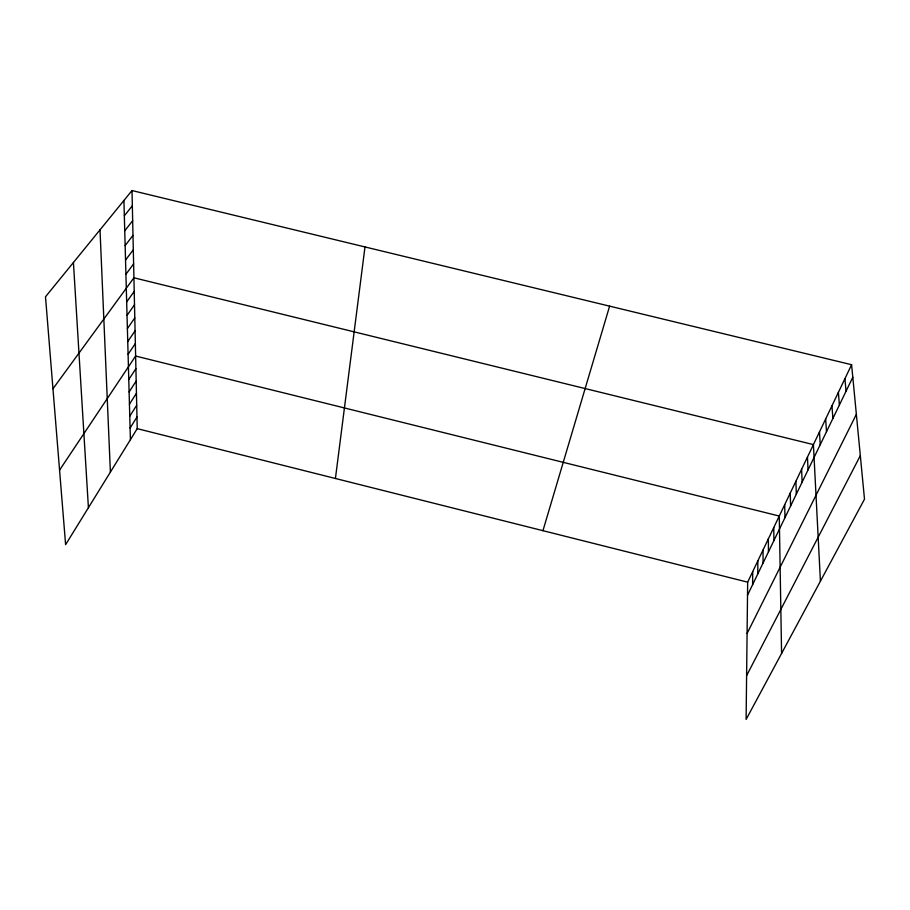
<?xml version="1.0" encoding="UTF-8"?>
<svg xmlns="http://www.w3.org/2000/svg" width="910" height="910" viewBox="0 0 910 910"><rect width="100%" height="100%" fill="white"/><g stroke="black" fill="none" stroke-linecap="round" stroke-linejoin="round"><path stroke-width="1.36" d="M757.791 573.914L757.825 560.901M752.615 584.652L752.707 571.616M851.601 364.717L747.667 582.161L746.109 719.446L864.5 499.18L851.601 364.717L132.007 190.554L45.5 296.785L65.611 544.658L137.217 428.644L132.007 190.554M335.426 478.489L364.99 246.94M542.952 530.678L609.609 306.147M747.519 595.197L852.807 377.24M747.087 633.485L856.367 414.323M746.61 675.641L860.325 455.648M130.084 428.064L136.966 417.053M129.766 416.234L136.705 405.268M129.436 404.211L136.443 393.279M129.106 391.971L136.17 381.074M128.765 379.515L135.897 368.664M59.559 470.129L135.624 356.037L779.267 516.05L781.576 653.46M128.082 354.308L135.351 343.559M127.741 341.557L135.078 330.865M127.389 328.578L134.794 317.943M127.036 315.372L134.498 304.793M126.672 301.927L134.214 291.416M52.962 388.775L133.918 277.789L813.415 444.603L820.422 581.206M125.921 274.274L133.611 263.911M125.534 260.067L133.304 249.784M125.136 245.598L132.985 235.383M124.738 230.844L132.667 220.72M124.34 215.806L132.337 205.785M137.217 428.644L747.667 582.161M844.935 378.685L846.027 391.254M838.383 392.381L839.395 405.007M831.967 405.803L832.878 418.486M825.666 418.987L826.496 431.715M73.426 262.489L88.418 507.712M819.489 431.909L820.229 444.683M807.466 457.059L808.046 469.901M100.009 229.843L110.394 472.097M801.619 469.287L802.119 482.163M795.886 481.299L796.307 494.198M790.244 493.084L790.597 506.017M123.919 200.473L130.403 439.689M784.704 504.663L784.989 517.619M773.762 527.561L773.921 540.551M768.358 538.868L768.449 551.87M763.046 549.981L763.069 562.994"/></g></svg>
